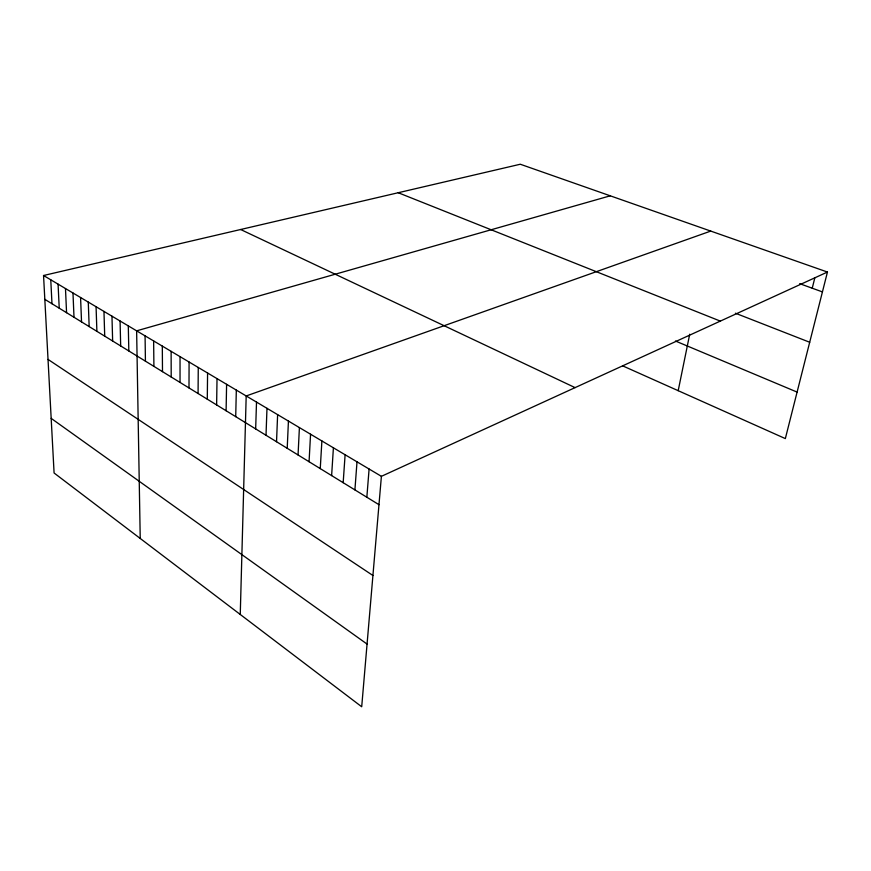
<?xml version="1.0" encoding="UTF-8"?>
<svg xmlns="http://www.w3.org/2000/svg" width="871" height="871" viewBox="0 0 871 871"><rect width="100%" height="100%" fill="white"/><g stroke="black" fill="none" stroke-linecap="round" stroke-linejoin="round"><path stroke-width="1.31" d="M188.996 387.933L189.083 362.02M198.076 393.518L198.261 367.475M207.287 399.179L207.581 373.006M216.629 404.917L217.021 378.624M226.101 410.742L226.602 384.318M235.714 416.643L236.324 390.099M240.254 614.469L246.188 395.957L710.747 231.087M255.66 428.913L256.51 402.097M266.014 435.271L266.983 408.325M276.532 441.728L277.62 414.65M287.212 448.293L288.432 421.074M298.056 454.956L299.406 427.596M309.063 461.728L310.566 434.226M320.256 468.598L321.889 440.955M331.622 475.588L333.408 447.803M343.174 482.686L345.112 454.76M354.911 489.894L357.012 461.826M366.843 497.232L369.097 469.023M827.45 272.046L381.4 476.328L361.705 706.762L54.089 472.997L43.55 275.508L520.292 164.238L827.45 272.046L785.337 438.592L622.754 365.896M678.193 390.687L689.712 334.214M812.24 288.214L814.864 277.664M610.244 195.812L136.627 330.838L140.231 538.452M799.665 283.663L822.431 291.905M735.407 313.212L809.692 342.259M398.221 192.731L720.317 321.105M675.45 341.018L797.096 392.092M240.646 229.509L575.078 387.628M43.55 275.508L381.4 476.328M44.824 299.341L378.972 504.69M48.025 359.407L372.919 575.491M51.171 418.374L367.061 644.072M50.768 279.809L51.977 303.739M58.074 284.153L59.228 308.192M65.477 288.551L66.566 312.7M72.979 293.004L74.002 317.273M80.578 297.523L81.536 321.9M88.276 302.095L89.158 326.581M96.071 306.734L96.888 331.339M103.965 311.426L104.716 336.141M111.967 316.184L112.642 341.018M120.078 321.007L120.677 345.95M128.298 325.885L128.821 350.959M145.076 335.858L145.424 361.171M153.634 340.942L153.906 366.375M162.311 346.103L162.496 371.656M171.119 351.34L171.206 377.012M180.036 356.642L180.036 382.434"/></g></svg>
